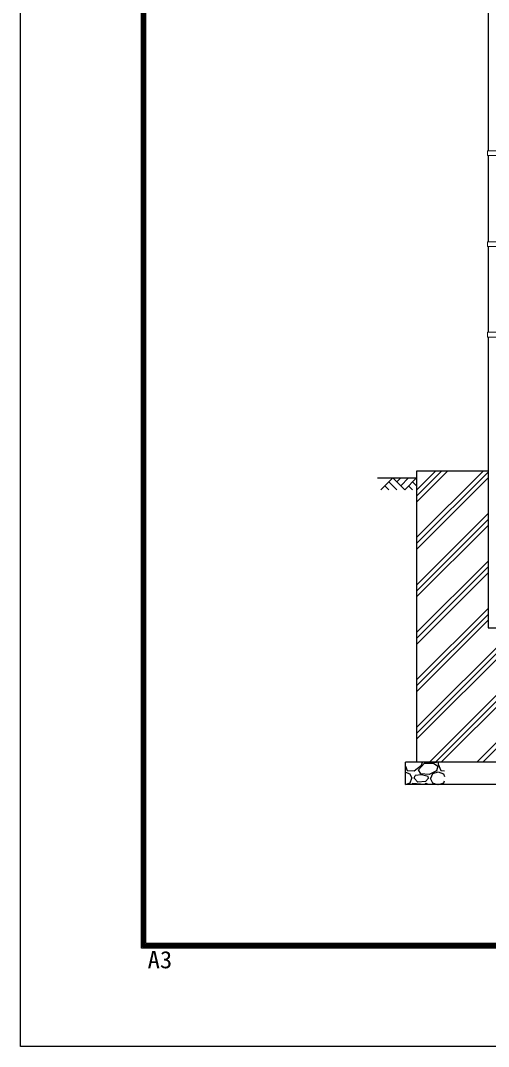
# Model space of a CAD drawing. Units: millimetres, scale not verified. Extents: x -8400 to 8400, y -5940 to 5940.
# Drawn here: x -8400 to -6309, y -5940 to -1353 of the extents above; entities that cross this region are included whole.
import ezdxf
from ezdxf.enums import TextEntityAlignment as Align

# ---------------------------------------------------------------- set-up
doc = ezdxf.new("R2010")
doc.units = ezdxf.units.MM
doc.header["$LTSCALE"] = 20
for name, color, linetype, lineweight in [('0-3_D-STR1', 1, 'Continuous', 25), ('0-7_D-DCR-HCH', 7, 'Continuous', 13), ('0-8_D-BGD', 7, 'Continuous', 25), ('0-9_D-STR4', 7, 'Continuous', 25), ('0-A_D-STR3', 3, 'Continuous', 13), ('0-E_D-TTL', 7, 'Continuous', 25)]:
    doc.layers.add(name, color=color, linetype=linetype, lineweight=lineweight)
doc.styles.add('ＭＳ ゴシック', font='')
doc.styles.get('ＭＳ ゴシック').set_extended_font_data('MS Gothic')

msp = doc.modelspace()

# ---------------------------------------------------------------- linework, layer by layer
at = {"layer": '0-3_D-STR1'}
for p, q in [((-6310.63, -770.97), (-6310.63, -1935.47)), ((-6310.63, -1956.47), (-6310.63, -2342.22)), ((-6310.63, -2363.22), (-6310.63, -2747.22)), ((-6310.63, -2768.22), (-6310.63, -4068.22)), ((-6310.63, -4068.22), (-6250.13, -4068.22))]:
    msp.add_line(p, q, dxfattribs=at)
at = {"layer": '0-7_D-DCR-HCH'}
for p, q in [((-6630.38, -3505.99), (-6492.6, -3368.22)), ((-6630.38, -3479.48), (-6519.12, -3368.22)), ((-6630.38, -3452.96), (-6545.63, -3368.22)), ((-6630.38, -3665.09), (-6333.5, -3368.22)), ((-6630.38, -3691.61), (-6310.63, -3371.86)), ((-6736.8, -3398.22), (-6790.01, -3451.43)), ((-6772.28, -3433.69), (-6754.46, -3451.43)), ((-6754.54, -3415.95), (-6718.9, -3451.43)), ((-6736.8, -3398.22), (-6683.59, -3451.43)), ((-6719.06, -3415.95), (-6701.33, -3398.22)), ((-6701.33, -3433.69), (-6665.85, -3398.22)), ((-6683.59, -3451.43), (-6630.38, -3398.22)), ((-6665.85, -3433.69), (-6648.03, -3451.43)), ((-6648.11, -3415.95), (-6630.38, -3433.61)), ((-6630.38, -3718.13), (-6310.63, -3398.38)), ((-6630.38, -3877.22), (-6310.63, -3557.47)), ((-6630.38, -3903.74), (-6310.63, -3583.99)), ((-6630.38, -3930.26), (-6310.63, -3610.51)), ((-6630.38, -4089.36), (-6310.63, -3769.61)), ((-6630.38, -4115.87), (-6310.63, -3796.12)), ((-6630.38, -4513.62), (-5930.38, -3813.62)), ((-6630.38, -4142.39), (-6310.63, -3822.64)), ((-6630.38, -4540.14), (-5930.38, -3840.14)), ((-6630.38, -4566.65), (-5930.38, -3866.65)), ((-6630.38, -4301.49), (-6310.63, -3981.74)), ((-6630.38, -4328), (-6310.63, -4008.25)), ((-6630.38, -4354.52), (-6310.63, -4034.77)), ((-6572.84, -4668.22), (-5930.38, -4025.75)), ((-6546.32, -4668.22), (-5930.38, -4052.27)), ((-6519.81, -4668.22), (-5930.38, -4078.79)), ((-6360.71, -4668.22), (-5930.38, -4237.88)), ((-6334.19, -4668.22), (-5930.38, -4264.4))]:
    msp.add_line(p, q, dxfattribs=at)
at = {"layer": '0-8_D-BGD'}
msp.add_line((-6805.38, -3398.22), (-6630.38, -3398.22), dxfattribs=at)
at = {"layer": '0-9_D-STR4'}
for p, q in [((-6310.63, -3368.22), (-6630.38, -3368.22)), ((-6630.38, -3368.22), (-6630.38, -4668.22)), ((-5880.38, -4668.22), (-6680.38, -4668.22)), ((-6680.38, -4768.22), (-6680.38, -4668.22)), ((-6621.42, -4703.37), (-6594.42, -4673.37)), ((-6607.92, -4682.37), (-6603.39, -4668.22)), ((-6594.42, -4673.37), (-6555.42, -4673.37)), ((-6559.84, -4668.22), (-6541.92, -4670.37)), ((-6555.42, -4673.37), (-6535.92, -4686.87)), ((-6541.92, -4670.37), (-6540.72, -4668.22)), ((-6533.96, -4668.22), (-6534.42, -4677.87)), ((-6534.42, -4677.87), (-6522.42, -4706.37)), ((-6680.38, -4687.46), (-6672.42, -4706.37)), ((-6680.38, -4713.88), (-6660.42, -4721.37)), ((-6672.42, -4706.37), (-6640.92, -4707.87)), ((-6660.42, -4721.37), (-6651.42, -4740.87)), ((-6640.92, -4707.87), (-6607.92, -4682.37)), ((-6610.92, -4721.37), (-6621.42, -4703.37)), ((-6573.42, -4724.37), (-6610.92, -4721.37)), ((-6541.92, -4707.87), (-6573.42, -4724.37)), ((-6567.42, -4740.87), (-6558.42, -4719.87)), ((-6558.42, -4719.87), (-6534.42, -4712.37)), ((-6535.92, -4686.87), (-6541.92, -4707.87)), ((-6534.42, -4712.37), (-6510.42, -4721.37)), ((-6522.42, -4706.37), (-6505.38, -4707.18)), ((-6510.42, -4721.37), (-6505.38, -4732.29)), ((-6680.38, -4768.18), (-6658.92, -4761.87)), ((-5880.38, -4768.22), (-6680.38, -4768.22)), ((-6658.92, -4761.87), (-6651.42, -4740.87)), ((-6648.42, -4764.87), (-6652.09, -4768.22)), ((-6612.42, -4767.87), (-6648.42, -4764.87)), ((-6640.92, -4740.87), (-6636.42, -4728.87)), ((-6607.92, -4725.87), (-6636.42, -4728.87)), ((-6612.21, -4768.22), (-6612.42, -4767.87)), ((-6577.92, -4733.37), (-6607.92, -4725.87)), ((-6586.92, -4764.87), (-6594.73, -4768.22)), ((-6576.42, -4740.87), (-6589.92, -4755.87)), ((-6576.87, -4768.22), (-6586.92, -4764.87)), ((-6576.42, -4740.87), (-6577.92, -4733.37)), ((-6568.92, -4740.87), (-6559.92, -4761.87)), ((-6559.92, -4761.87), (-6538.33, -4768.22)), ((-6530.5, -4768.22), (-6508.92, -4761.87)), ((-6508.92, -4761.87), (-6505.38, -4751.95))]:
    msp.add_line(p, q, dxfattribs=at)
msp.add_lwpolyline([(-6589.92, -4755.87), (-6624.42, -4758.87), (-6640.92, -4740.87)], dxfattribs=at)
at = {"layer": '0-A_D-STR3'}
for p, q in [((-6312.93, -1935.47), (-6205.38, -1935.47)), ((-6312.93, -1956.47), (-6312.93, -1935.47)), ((-6312.93, -1956.47), (-6205.38, -1956.47)), ((-6312.93, -2342.22), (-6205.38, -2342.22)), ((-6312.93, -2342.22), (-6312.93, -2363.22)), ((-6312.93, -2363.22), (-6205.38, -2363.22)), ((-6312.93, -2747.22), (-6205.38, -2747.22)), ((-6312.93, -2747.22), (-6312.93, -2768.22)), ((-6312.93, -2768.22), (-6205.38, -2768.22))]:
    msp.add_line(p, q, dxfattribs=at)
at = {"layer": '0-E_D-TTL', "color": 2}
msp.add_lwpolyline([(-8400, 5940), (8400, 5940), (8400, -5940), (-8400, -5940)], close=True, dxfattribs=at)
at = {"layer": '0-E_D-TTL'}
for points in [[(-7860, 5500), (7860, 5500), (7860, -5500), (-7860, -5500)], [(-7855, 5495), (7855, 5495), (7855, -5495), (-7855, -5495)], [(-7850, 5490), (7850, 5490), (7850, -5490), (-7850, -5490)], [(-7845, 5485), (7845, 5485), (7845, -5485), (-7845, -5485)], [(-7840, 5480), (7840, 5480), (7840, -5480), (-7840, -5480)]]:
    msp.add_lwpolyline(points, close=True, dxfattribs=at)

# ---------------------------------------------------------------- texts
at = {"layer": '0-E_D-TTL', "style": 'ＭＳ ゴシック', "width": 1.05}
msp.add_text('A3', height=76.97, dxfattribs=at).set_placement((-7832.18, -5613.62), align=Align.BOTTOM_LEFT)

doc.saveas('drawing.dxf')
